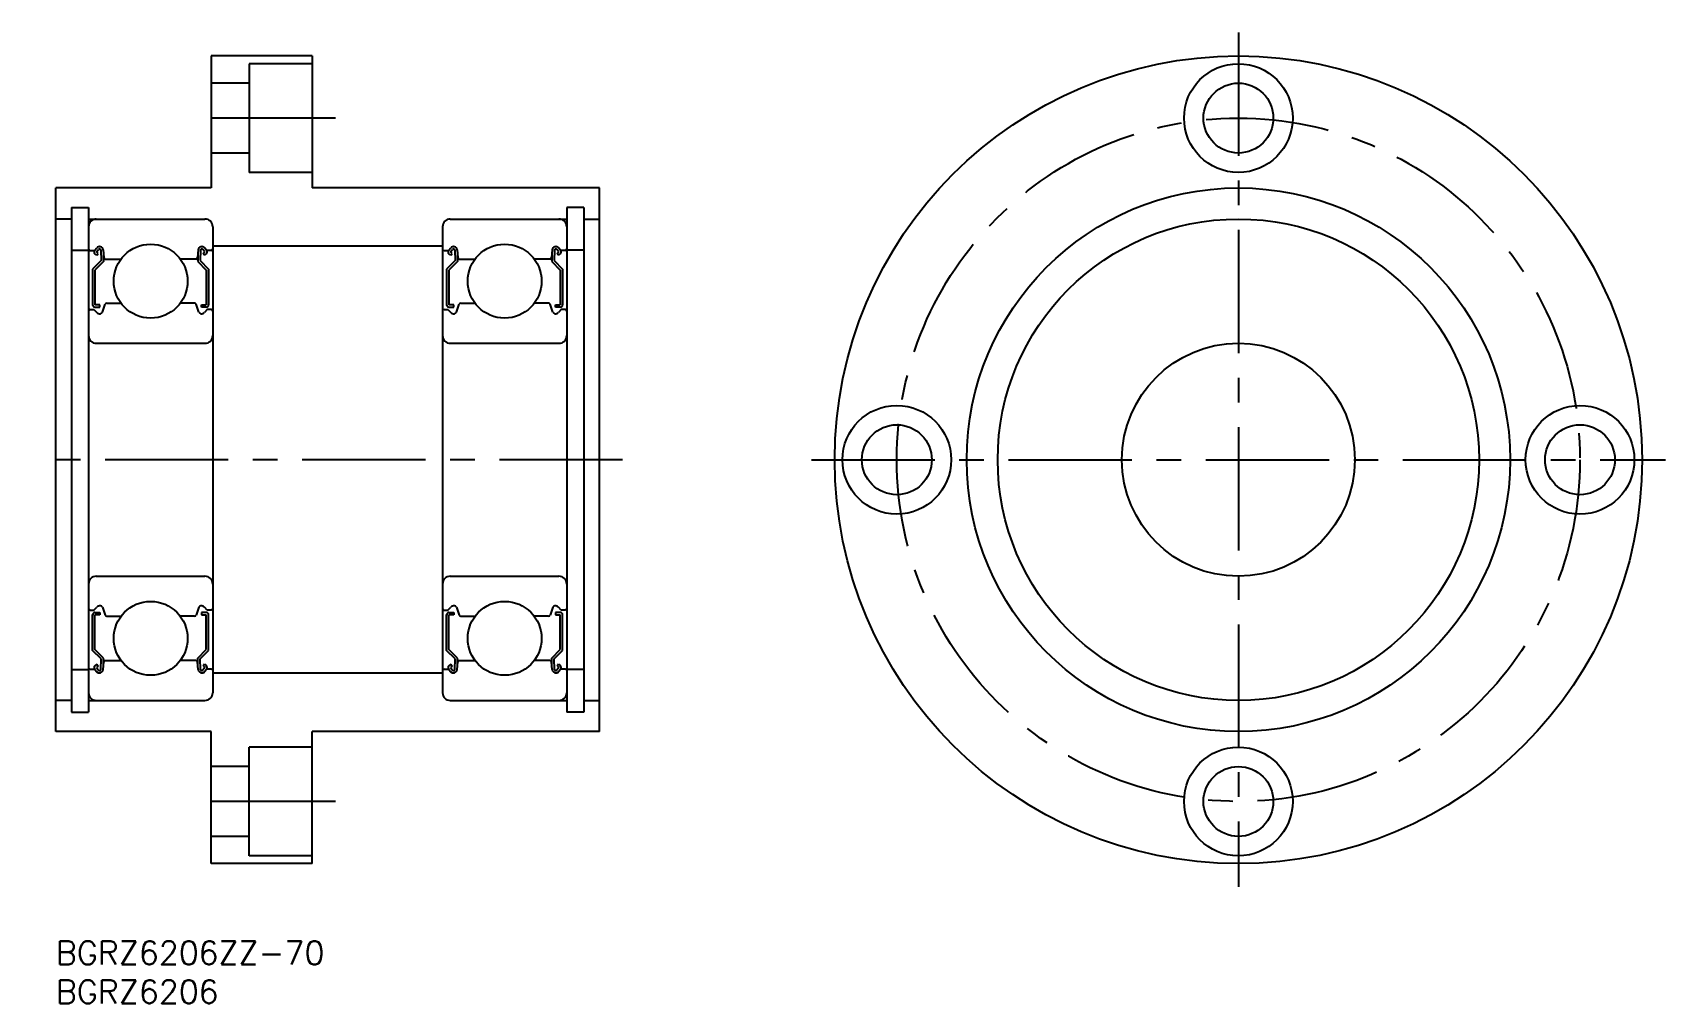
# Model space of a CAD drawing. Extents: x -3 to 207, y -8 to 117.
import ezdxf

# ---------------------------------------------------------------- set-up
doc = ezdxf.new("R2010")
doc.units = 0
doc.header["$LTSCALE"] = 0.5
doc.linetypes.add('CENTER', pattern=[50.8, 31.75, -6.35, 6.35, -6.35])
for name, color, linetype in [('MSM_CENTER', 1, 'CENTER'), ('MSM_CONTINUOUS', 7, 'CONTINUOUS'), ('MSM_PART_NUMBER', 7, 'CONTINUOUS')]:
    doc.layers.add(name, color=color, linetype=linetype)
doc.styles.get("Standard").update_dxf_attribs({"font": 'txt.shx', "height": 3, "bigfont": 'bigfont.shx'})

# ---------------------------------------------------------------- blocks, each defined once
blk = doc.blocks.new('*U2')
at = {"layer": 'MSM_PART_NUMBER'}
blk.add_text('BGRZ6206ZZ-70', height=3, dxfattribs=at).set_placement((0, -3))
blk = doc.blocks.new('*U3')
at = {"layer": 'MSM_PART_NUMBER'}
blk.add_text('BGRZ6206', height=3, dxfattribs=at).set_placement((0, -8))

msp = doc.modelspace()

# ---------------------------------------------------------------- linework, layer by layer
at = {"layer": 'MSM_CENTER'}
for p, q in [((152.32, 117), (152.32, 7)), ((36, 106), (17, 106)), ((73, 62), (-3, 62)), ((97.32, 62), (207.32, 62)), ((36, 18), (17, 18))]:
    msp.add_line(p, q, dxfattribs=at)
msp.add_circle((152.32, 62), 44, dxfattribs=at)
at = {"layer": 'MSM_CONTINUOUS'}
for p, q in [((33, 114), (20, 114)), ((20, 114), (20, 97)), ((29.75, 114), (29.75, 114)), ((33, 114), (33, 97)), ((33, 113), (24.9, 113)), ((24.9, 113), (24.9, 99)), ((24.9, 110.5), (20, 110.5)), ((24.9, 101.5), (20, 101.5)), ((33, 99), (24.9, 99)), ((0, 27), (0, 97)), ((20, 97), (0, 97)), ((70, 97), (33, 97)), ((70, 27), (70, 97)), ((2, 93), (0, 93)), ((2, 94.5), (2, 29.5)), ((2, 94.5), (4.2, 94.5)), ((4.2, 94.5), (4.2, 29.5)), ((4.2, 93), (19.2, 93)), ((50.8, 93), (65.8, 93)), ((65.8, 94.5), (65.8, 29.5)), ((68, 94.5), (65.8, 94.5)), ((68, 94.5), (68, 29.5)), ((68, 93), (70, 93)), ((20.2, 92), (20.2, 32)), ((49.8, 92), (49.8, 32)), ((2, 89), (4.2, 89)), ((4.4, 88.95), (4.98, 88.95)), ((4.98, 88.95), (5.26, 89.29)), ((5.25, 88.33), (5.02, 88.53)), ((5.21, 88.76), (5.49, 89.09)), ((5.44, 88.56), (5.21, 88.76)), ((5.25, 88.33), (5.44, 88.56)), ((5.77, 89), (5.83, 87.65)), ((6.07, 89.03), (6.16, 88.03)), ((6.13, 88.38), (6.13, 87.53)), ((18.33, 89.03), (18.24, 88.03)), ((18.27, 88.38), (18.27, 87.53)), ((18.63, 89), (18.57, 87.65)), ((19.19, 88.76), (18.91, 89.09)), ((18.96, 88.56), (19.19, 88.76)), ((19.15, 88.33), (18.96, 88.56)), ((19.42, 88.95), (19.14, 89.29)), ((19.15, 88.33), (19.38, 88.53)), ((20, 88.95), (19.42, 88.95)), ((49.8, 89.5), (20.2, 89.5)), ((50, 88.95), (50.58, 88.95)), ((50.58, 88.95), (50.86, 89.29)), ((50.85, 88.33), (50.62, 88.53)), ((50.81, 88.76), (51.09, 89.09)), ((51.04, 88.56), (50.81, 88.76)), ((50.85, 88.33), (51.04, 88.56)), ((51.37, 89), (51.43, 87.65)), ((51.67, 89.03), (51.76, 88.03)), ((51.73, 88.38), (51.73, 87.53)), ((63.93, 89.03), (63.84, 88.03)), ((63.87, 88.38), (63.87, 87.53)), ((64.23, 89), (64.17, 87.65)), ((64.79, 88.76), (64.51, 89.09)), ((64.56, 88.56), (64.79, 88.76)), ((64.75, 88.33), (64.56, 88.56)), ((65.02, 88.95), (64.74, 89.29)), ((64.75, 88.33), (64.98, 88.53)), ((65.6, 88.95), (65.02, 88.95)), ((68, 89), (65.8, 89)), ((5.83, 87.65), (4.73, 86.55)), ((4.73, 86.55), (4.73, 81.95)), ((6.13, 87.53), (5.03, 86.43)), ((5.03, 86.43), (5.03, 81.95)), ((6.36, 87.85), (8.38, 87.85)), ((18.04, 87.85), (16.02, 87.85)), ((18.27, 87.53), (19.37, 86.43)), ((18.57, 87.65), (19.67, 86.55)), ((19.37, 86.43), (19.37, 81.95)), ((19.67, 86.55), (19.67, 81.95)), ((51.43, 87.65), (50.33, 86.55)), ((50.33, 86.55), (50.33, 81.95)), ((51.73, 87.53), (50.63, 86.43)), ((50.63, 86.43), (50.63, 81.95)), ((51.96, 87.85), (53.98, 87.85)), ((63.64, 87.85), (61.62, 87.85)), ((63.87, 87.53), (64.97, 86.43)), ((64.17, 87.65), (65.27, 86.55)), ((64.97, 86.43), (64.97, 81.95)), ((65.27, 86.55), (65.27, 81.95)), ((6.54, 82.15), (8.38, 82.15)), ((17.86, 82.15), (16.02, 82.15)), ((52.14, 82.15), (53.98, 82.15)), ((63.46, 82.15), (61.62, 82.15)), ((4.4, 81.35), (4.9, 81.35)), ((4.9, 81.35), (5.27, 80.98)), ((5.65, 81.95), (5.03, 81.95)), ((5.03, 81.65), (5.65, 81.65)), ((5.65, 81.65), (5.65, 81.95)), ((5.98, 81), (6.35, 82.02)), ((18.42, 81), (18.05, 82.02)), ((18.75, 81.95), (19.37, 81.95)), ((18.75, 81.65), (18.75, 81.95)), ((19.37, 81.65), (18.75, 81.65)), ((19.5, 81.35), (19.13, 80.98)), ((20, 81.35), (19.5, 81.35)), ((50, 81.35), (50.5, 81.35)), ((50.5, 81.35), (50.87, 80.98)), ((51.25, 81.95), (50.63, 81.95)), ((50.63, 81.65), (51.25, 81.65)), ((51.25, 81.65), (51.25, 81.95)), ((51.58, 81), (51.95, 82.02)), ((64.02, 81), (63.65, 82.02)), ((64.35, 81.95), (64.97, 81.95)), ((64.35, 81.65), (64.35, 81.95)), ((64.97, 81.65), (64.35, 81.65)), ((65.1, 81.35), (64.73, 80.98)), ((65.6, 81.35), (65.1, 81.35)), ((5.2, 77), (19.2, 77)), ((50.8, 77), (64.8, 77)), ((5.2, 47), (19.2, 47)), ((50.8, 47), (64.8, 47)), ((4.4, 42.65), (4.9, 42.65)), ((4.9, 42.65), (5.27, 43.02)), ((5.03, 42.35), (5.65, 42.35)), ((5.65, 42.35), (5.65, 42.05)), ((5.98, 43), (6.35, 41.98)), ((18.42, 43), (18.05, 41.98)), ((19.37, 42.35), (18.75, 42.35)), ((18.75, 42.35), (18.75, 42.05)), ((19.5, 42.65), (19.13, 43.02)), ((20, 42.65), (19.5, 42.65)), ((50, 42.65), (50.5, 42.65)), ((50.5, 42.65), (50.87, 43.02)), ((50.63, 42.35), (51.25, 42.35)), ((51.25, 42.35), (51.25, 42.05)), ((51.58, 43), (51.95, 41.98)), ((64.02, 43), (63.65, 41.98)), ((64.97, 42.35), (64.35, 42.35)), ((64.35, 42.35), (64.35, 42.05)), ((65.1, 42.65), (64.73, 43.02)), ((65.6, 42.65), (65.1, 42.65)), ((4.73, 37.45), (4.73, 42.05)), ((5.03, 37.57), (5.03, 42.05)), ((5.65, 42.05), (5.03, 42.05)), ((6.54, 41.85), (8.38, 41.85)), ((17.86, 41.85), (16.02, 41.85)), ((18.75, 42.05), (19.37, 42.05)), ((19.37, 37.57), (19.37, 42.05)), ((19.67, 37.45), (19.67, 42.05)), ((50.33, 37.45), (50.33, 42.05)), ((50.63, 37.57), (50.63, 42.05)), ((51.25, 42.05), (50.63, 42.05)), ((52.14, 41.85), (53.98, 41.85)), ((63.46, 41.85), (61.62, 41.85)), ((64.35, 42.05), (64.97, 42.05)), ((64.97, 37.57), (64.97, 42.05)), ((65.27, 37.45), (65.27, 42.05)), ((5.83, 36.35), (4.73, 37.45)), ((6.13, 36.47), (5.03, 37.57)), ((5.77, 35), (5.83, 36.35)), ((6.07, 34.97), (6.16, 35.97)), ((6.13, 35.62), (6.13, 36.47)), ((6.36, 36.15), (8.38, 36.15)), ((18.04, 36.15), (16.02, 36.15)), ((18.33, 34.97), (18.24, 35.97)), ((18.27, 36.47), (19.37, 37.57)), ((18.27, 35.62), (18.27, 36.47)), ((18.57, 36.35), (19.67, 37.45)), ((18.63, 35), (18.57, 36.35)), ((51.43, 36.35), (50.33, 37.45)), ((51.73, 36.47), (50.63, 37.57)), ((51.37, 35), (51.43, 36.35)), ((51.67, 34.97), (51.76, 35.97)), ((51.73, 35.62), (51.73, 36.47)), ((51.96, 36.15), (53.98, 36.15)), ((63.64, 36.15), (61.62, 36.15)), ((63.93, 34.97), (63.84, 35.97)), ((63.87, 36.47), (64.97, 37.57)), ((63.87, 35.62), (63.87, 36.47)), ((64.17, 36.35), (65.27, 37.45)), ((64.23, 35), (64.17, 36.35)), ((2, 35), (4.2, 35)), ((4.4, 35.05), (4.98, 35.05)), ((4.98, 35.05), (5.26, 34.71)), ((5.25, 35.67), (5.02, 35.47)), ((5.44, 35.44), (5.21, 35.24)), ((5.21, 35.24), (5.49, 34.91)), ((5.25, 35.67), (5.44, 35.44)), ((19.19, 35.24), (18.91, 34.91)), ((19.15, 35.67), (18.96, 35.44)), ((18.96, 35.44), (19.19, 35.24)), ((19.42, 35.05), (19.14, 34.71)), ((19.15, 35.67), (19.38, 35.47)), ((20, 35.05), (19.42, 35.05)), ((49.8, 34.5), (20.2, 34.5)), ((50, 35.05), (50.58, 35.05)), ((50.58, 35.05), (50.86, 34.71)), ((50.85, 35.67), (50.62, 35.47)), ((51.04, 35.44), (50.81, 35.24)), ((50.81, 35.24), (51.09, 34.91)), ((50.85, 35.67), (51.04, 35.44)), ((64.79, 35.24), (64.51, 34.91)), ((64.75, 35.67), (64.56, 35.44)), ((64.56, 35.44), (64.79, 35.24)), ((65.02, 35.05), (64.74, 34.71)), ((64.75, 35.67), (64.98, 35.47)), ((65.6, 35.05), (65.02, 35.05)), ((68, 35), (65.8, 35)), ((2, 31), (0, 31)), ((2, 29.5), (4.2, 29.5)), ((4.2, 31), (19.2, 31)), ((50.8, 31), (65.8, 31)), ((68, 29.5), (65.8, 29.5)), ((68, 31), (70, 31)), ((20, 27), (0, 27)), ((20, 10), (20, 27)), ((33, 10), (33, 27)), ((70, 27), (33, 27)), ((33, 25), (24.9, 25)), ((24.9, 11), (24.9, 25)), ((24.9, 22.5), (20, 22.5)), ((24.9, 13.5), (20, 13.5)), ((33, 11), (24.9, 11)), ((33, 10), (20, 10))]:
    msp.add_line(p, q, dxfattribs=at)
for centre, radius in [((152.32, 62), 52), ((152.32, 106), 7), ((152.32, 106), 4.5), ((152.32, 62), 35), ((152.32, 62), 31), ((12.2, 85), 4.76), ((57.8, 85), 4.76), ((152.32, 62), 15), ((108.32, 62), 7), ((196.32, 62), 7), ((108.32, 62), 4.5), ((196.32, 62), 4.5), ((12.2, 39), 4.76), ((57.8, 39), 4.76), ((152.32, 18), 7), ((152.32, 18), 4.5)]:
    msp.add_circle(centre, radius, dxfattribs=at)
for centre, radius, start, end in [((5.2, 92), 1, 90, 180), ((19.2, 92), 1, 0, 90), ((50.8, 92), 1, 90, 180), ((64.8, 92), 1, 0, 90), ((4.4, 89.15), 0.2, 180, 270), ((5.21, 88.76), 0.3, 139.9073, 229.9975), ((5.61, 88.99), 0.46, 4.9875, 139.9073), ((5.61, 88.99), 0.16, 2.3753, 139.9932), ((18.79, 88.99), 0.46, 40.0927, 175.0125), ((18.79, 88.99), 0.16, 40.0068, 177.6247), ((19.19, 88.76), 0.3, 310.0025, 40.0927), ((20, 89.15), 0.2, 270, 0), ((50, 89.15), 0.2, 180, 270), ((50.81, 88.76), 0.3, 139.9073, 229.9975), ((51.21, 88.99), 0.46, 4.9875, 139.9073), ((51.21, 88.99), 0.16, 2.3753, 139.9932), ((64.39, 88.99), 0.46, 40.0927, 175.0125), ((64.39, 88.99), 0.16, 40.0068, 177.6247), ((64.79, 88.76), 0.3, 310.0025, 40.0927), ((65.6, 89.15), 0.2, 270, 0), ((6.36, 88.05), 0.2, 184.9875, 270), ((18.04, 88.05), 0.2, 270, 355.0125), ((51.96, 88.05), 0.2, 184.9875, 270), ((63.64, 88.05), 0.2, 270, 355.0125), ((6.54, 81.95), 0.2, 90, 160.0304), ((17.86, 81.95), 0.2, 19.9696, 90), ((52.14, 81.95), 0.2, 90, 160.0304), ((63.46, 81.95), 0.2, 19.9696, 90), ((4.4, 81.15), 0.2, 90, 180), ((5.03, 81.95), 0.3, 180, 270), ((5.7, 81.4), 0.6, 225, 272.805), ((5.7, 81.1), 0.3, 275.2265, 340.0304), ((18.7, 81.1), 0.3, 199.9696, 264.7735), ((18.7, 81.4), 0.6, 267.195, 315), ((19.37, 81.95), 0.3, 270, 0), ((20, 81.15), 0.2, 0, 90), ((50, 81.15), 0.2, 90, 180), ((50.63, 81.95), 0.3, 180, 270), ((51.3, 81.4), 0.6, 225, 272.805), ((51.3, 81.1), 0.3, 275.2265, 340.0304), ((64.3, 81.1), 0.3, 199.9696, 264.7735), ((64.3, 81.4), 0.6, 267.195, 315), ((64.97, 81.95), 0.3, 270, 0), ((65.6, 81.15), 0.2, 0, 90), ((5.2, 78), 1, 180, 270), ((19.2, 78), 1, 270, 0), ((50.8, 78), 1, 180, 270), ((64.8, 78), 1, 270, 0), ((5.2, 46), 1, 90, 180), ((19.2, 46), 1, 0, 90), ((50.8, 46), 1, 90, 180), ((64.8, 46), 1, 0, 90), ((4.4, 42.85), 0.2, 180, 270), ((5.03, 42.05), 0.3, 90, 180), ((5.7, 42.6), 0.6, 87.195, 135), ((5.7, 42.9), 0.3, 19.9696, 84.7735), ((18.7, 42.9), 0.3, 95.2265, 160.0304), ((18.7, 42.6), 0.6, 45, 92.805), ((19.37, 42.05), 0.3, 0, 90), ((20, 42.85), 0.2, 270, 0), ((50, 42.85), 0.2, 180, 270), ((50.63, 42.05), 0.3, 90, 180), ((51.3, 42.6), 0.6, 87.195, 135), ((51.3, 42.9), 0.3, 19.9696, 84.7735), ((64.3, 42.9), 0.3, 95.2265, 160.0304), ((64.3, 42.6), 0.6, 45, 92.805), ((64.97, 42.05), 0.3, 0, 90), ((65.6, 42.85), 0.2, 270, 0), ((6.54, 42.05), 0.2, 199.9696, 270), ((17.86, 42.05), 0.2, 270, 340.0304), ((52.14, 42.05), 0.2, 199.9696, 270), ((63.46, 42.05), 0.2, 270, 340.0304), ((6.36, 35.95), 0.2, 90, 175.0125), ((18.04, 35.95), 0.2, 4.9875, 90), ((51.96, 35.95), 0.2, 90, 175.0125), ((63.64, 35.95), 0.2, 4.9875, 90), ((4.4, 34.85), 0.2, 90, 180), ((5.21, 35.24), 0.3, 130.0025, 220.0927), ((5.61, 35.01), 0.46, 220.0927, 355.0125), ((5.61, 35.01), 0.16, 220.0068, 357.6247), ((18.79, 35.01), 0.46, 184.9875, 319.9073), ((18.79, 35.01), 0.16, 182.3753, 319.9932), ((19.19, 35.24), 0.3, 319.9073, 49.9975), ((20, 34.85), 0.2, 0, 90), ((50, 34.85), 0.2, 90, 180), ((50.81, 35.24), 0.3, 130.0025, 220.0927), ((51.21, 35.01), 0.46, 220.0927, 355.0125), ((51.21, 35.01), 0.16, 220.0068, 357.6247), ((64.39, 35.01), 0.46, 184.9875, 319.9073), ((64.39, 35.01), 0.16, 182.3753, 319.9932), ((64.79, 35.24), 0.3, 319.9073, 49.9975), ((65.6, 34.85), 0.2, 0, 90), ((5.2, 32), 1, 180, 270), ((19.2, 32), 1, 270, 0), ((50.8, 32), 1, 180, 270), ((64.8, 32), 1, 270, 0)]:
    msp.add_arc(centre, radius, start, end, dxfattribs=at)

# ---------------------------------------------------------------- block references
for name in ['*U2', '*U3']:
    msp.add_blockref(name, (0, 0), dxfattribs=at)

doc.saveas('drawing.dxf')
